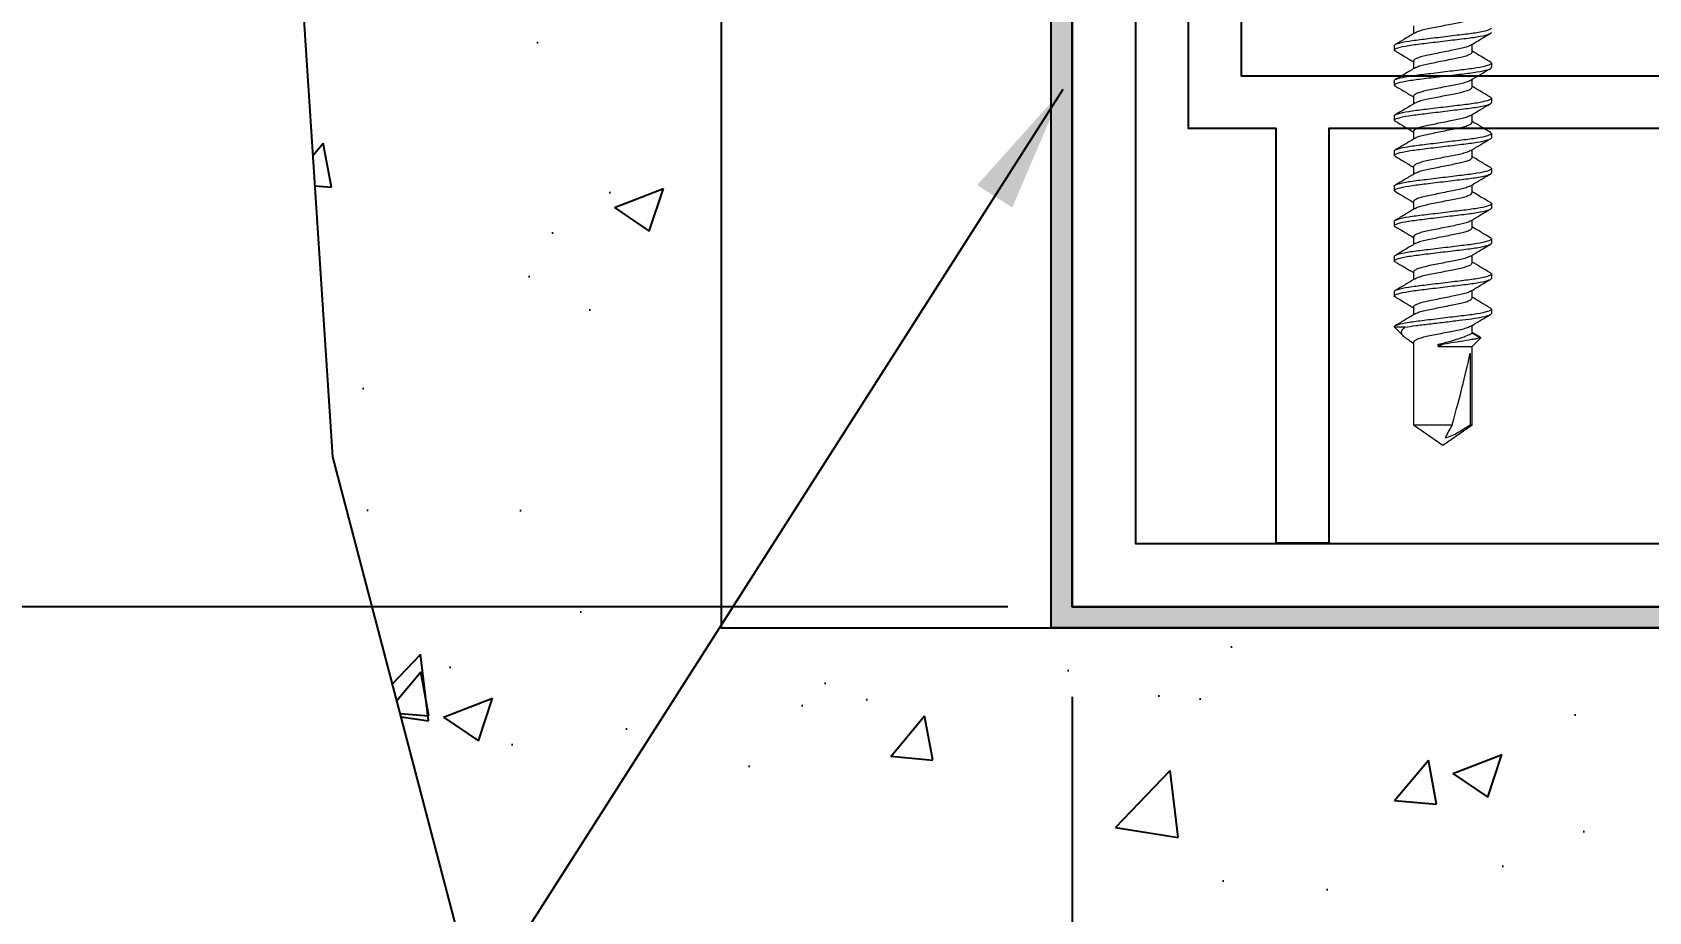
# Model space of a CAD drawing. Extents: x 0 to 79.8, y 0 to 38.2.
# Drawn here: x 4.168 to 6.469, y 28.05 to 29.301 of the extents above; entities that cross this region are included whole.
import ezdxf

# ---------------------------------------------------------------- set-up
doc = ezdxf.new("R2010")
doc.units = 0
doc.header["$MEASUREMENT"] = 0
doc.linetypes.add('SLD-Solid', pattern=[0])
doc.layers.get('0').update_dxf_attribs({"linetype": 'CONTINUOUS'})
doc.layers.get('DEFPOINTS').update_dxf_attribs({"color": 1, "linetype": 'CONTINUOUS'})
for name, color, linetype in [('SILL-PAN', 7, 'CONTINUOUS'), ('TEXT', 7, 'CONTINUOUS'), ('TITLE-BLOCK', 7, 'CONTINUOUS'), ('WALL_COND', 7, 'CONTINUOUS'), ('WATERPROOF_MATL', 5, 'CONTINUOUS')]:
    doc.layers.add(name, color=color, linetype=linetype)
doc.styles.add('ROMANS', font='romans')
doc.styles.get("Standard").update_dxf_attribs({"font": 'simplex.shx'})
doc.dimstyles.new('QUARTER', dxfattribs={"dimscale": 4, "dimtxt": 0.06, "dimasz": 0.05, "dimexe": 0.06, "dimexo": 0.032, "dimgap": 0.021, "dimtad": 0, "dimdec": 4, "dimzin": 4, "dimdsep": 46, "dimlunit": 5, "dimtxsty": 'ROMANS', "dimcen": 0.09, "dimadec": 0, "dimazin": 1, "dimtfac": 1, "dimtdec": 4, "dimtofl": 0, "dimtmove": 0, "dimatfit": 3, "dimfxl": 0, "dimtolj": 1, "dimtzin": 0, "dimarcsym": 0})
doc.dimstyles.new('QUARTER HORIZONTAL', dxfattribs={"dimscale": 4, "dimtxt": 0.06, "dimasz": 0.05, "dimexe": 0.06, "dimexo": 0.032, "dimgap": 0.021, "dimtad": 0, "dimtih": 1, "dimtoh": 1, "dimdec": 4, "dimzin": 4, "dimdsep": 46, "dimlunit": 5, "dimtxsty": 'Standard', "dimcen": 0.09, "dimadec": 0, "dimazin": 1, "dimtfac": 1, "dimtdec": 4, "dimtofl": 0, "dimtmove": 0, "dimatfit": 3, "dimfxl": 0, "dimtolj": 1, "dimtzin": 0, "dimarcsym": 0})
doc.dimstyles.get("Standard").update_dxf_attribs({"dimtxt": 0.18, "dimasz": 0.18, "dimexe": 0.18, "dimexo": 0.0625, "dimgap": 0.09, "dimtad": 0, "dimtih": 1, "dimtoh": 1, "dimdec": 4, "dimzin": 0, "dimdsep": 46, "dimtxsty": 'Standard', "dimcen": 0.09, "dimadec": 0, "dimazin": 0, "dimtfac": 1, "dimtdec": 4, "dimtofl": 0, "dimtmove": 0, "dimatfit": 3, "dimfxl": 0, "dimtolj": 1, "dimtzin": 0, "dimarcsym": 0})

# ---------------------------------------------------------------- blocks, each defined once
blk = doc.blocks.new('*D68')
at = {"color": 0, "lineweight": -2}
for p, q in [((5.6484, 28.3553), (5.6484, 25.2269)), ((11.7034, 28.3553), (11.7034, 25.2269)), ((5.8484, 25.4669), (6.1119, 25.4669)), ((11.5034, 25.4669), (11.2399, 25.4669))]:
    blk.add_line(p, q, dxfattribs=at)
at = {"color": 0}
for points in [[(5.8484, 25.5003), (5.8484, 25.4336), (5.6484, 25.4669)], [(11.5034, 25.5003), (11.5034, 25.4336), (11.7034, 25.4669)]]:
    blk.add_solid(points, dxfattribs=at)
at = {"layer": 'DEFPOINTS', "color": 0}
for p in [(5.6484, 28.4833), (11.7034, 28.4833), (11.7034, 25.4669)]:
    blk.add_point(p, dxfattribs=at)
at = {"color": 0, "insert": (8.6759, 25.4669), "char_height": 0.24, "attachment_point": 5, "style": 'ROMANS'}
blk.add_mtext('\\A1;6{\\H1x;\\S1/16;}" SUB-SILL PAN DEPTH', dxfattribs=at)
blk = doc.blocks.new('*D69')
at = {"layer": 'DEFPOINTS', "color": 0}
for p in [(1.6927, 29.6133), (5.8339, 29.6133), (5.6846, 28.4833)]:
    blk.add_point(p, dxfattribs=at)
at = {"layer": 'TITLE-BLOCK', "color": 0, "lineweight": -2}
for p, q in [((1.6927, 29.8133), (1.6927, 30.0133)), ((5.7059, 29.6133), (1.4527, 29.6133)), ((5.5566, 28.4833), (1.4527, 28.4833)), ((1.6927, 28.2833), (1.6927, 28.0833))]:
    blk.add_line(p, q, dxfattribs=at)
at = {"layer": 'TITLE-BLOCK', "color": 0}
for points in [[(1.6593, 29.8133), (1.726, 29.8133), (1.6927, 29.6133)], [(1.6593, 28.2833), (1.726, 28.2833), (1.6927, 28.4833)]]:
    blk.add_solid(points, dxfattribs=at)
at = {"layer": 'TITLE-BLOCK', "color": 0, "insert": (1.6927, 29.0333), "char_height": 0.24, "attachment_point": 5}
blk.add_mtext('\\A1;1{\\H1x;\\S1/8;}"', dxfattribs=at)
blk = doc.blocks.new('*D70')
at = {"color": 0, "lineweight": -2}
for p, q in [((0.7658, 35.3433), (0.7658, 33.823)), ((0.7658, 28.6833), (0.7658, 30.2036)), ((5.5566, 28.4833), (0.5258, 28.4833))]:
    blk.add_line(p, q, dxfattribs=at)
at = {"color": 0}
for points in [[(0.7325, 35.3433), (0.7992, 35.3433), (0.7658, 35.5433)], [(0.7325, 28.6833), (0.7992, 28.6833), (0.7658, 28.4833)]]:
    blk.add_solid(points, dxfattribs=at)
at = {"layer": 'DEFPOINTS', "color": 0}
for p in [(0.7658, 35.5433), (6.1325, 35.5433), (5.6846, 28.4833)]:
    blk.add_point(p, dxfattribs=at)
at = {"color": 0, "insert": (0.7658, 32.0133), "char_height": 0.24, "attachment_point": 5, "rotation": 90, "style": 'ROMANS'}
blk.add_mtext('\\A1;NET FRAME HEIGHT', dxfattribs=at)
blk = doc.blocks.new('25559')
at = {"color": 7, "linetype": 'SLD-Solid', "lineweight": 15}
for p, q in [((0.4562, 0.069), (0.4625, 0.069)), ((0.5062, 0.069), (0.5125, 0.069)), ((0.5562, 0.069), (0.5548, 0.0678)), ((0.5562, 0.069), (0.5625, 0.069)), ((0.6062, 0.069), (0.6125, 0.069)), ((0.6562, 0.069), (0.6548, 0.0677)), ((0.6562, 0.069), (0.6625, 0.069)), ((0.7062, 0.069), (0.7125, 0.069)), ((0.7562, 0.069), (0.7548, 0.0677)), ((0.7562, 0.069), (0.7625, 0.069)), ((0.8062, 0.069), (0.8125, 0.069)), ((0.8458, 0.0525), (0.8393, 0.0417)), ((0.8474, 0.0537), (0.8405, 0.0417)), ((0.8594, 0.0417), (0.8474, 0.0537)), ((0.4405, 0.0417), (0.4295, 0.0417)), ((0.4905, 0.0417), (0.4795, 0.0417)), ((0.5405, 0.0417), (0.5295, 0.0417)), ((0.5905, 0.0417), (0.5795, 0.0417)), ((0.6405, 0.0417), (0.6295, 0.0417)), ((0.6905, 0.0417), (0.6795, 0.0417)), ((0.7405, 0.0417), (0.7295, 0.0417)), ((0.7905, 0.0417), (0.7795, 0.0417)), ((0.8405, 0.0417), (0.8294, 0.0417)), ((0.9708, 0.0417), (0.8594, 0.0417)), ((0.8594, -0.0065), (0.8594, 0.0417)), ((0.8688, 0.0389), (0.9708, 0.0389)), ((1, 0), (0.9708, 0.0417)), ((0.9708, 0.0389), (0.9708, 0.0417)), ((0.8562, -0.0065), (0.8562, 0.0003)), ((0.9708, -0.0417), (0.9708, 0.0132)), ((0.9708, -0.0417), (1, 0)), ((0.8594, -0.0065), (0.8562, -0.0065)), ((0.4032, -0.0417), (0.4143, -0.0417)), ((0.4532, -0.0417), (0.4643, -0.0417)), ((0.5032, -0.0417), (0.5143, -0.0417)), ((0.5532, -0.0417), (0.5643, -0.0417)), ((0.6032, -0.0417), (0.6143, -0.0417)), ((0.6532, -0.0417), (0.6643, -0.0417)), ((0.7032, -0.0417), (0.7143, -0.0417)), ((0.7532, -0.0417), (0.7643, -0.0417)), ((0.8032, -0.0417), (0.8143, -0.0417)), ((0.8503, -0.0487), (0.8545, -0.0417)), ((0.8532, -0.0417), (0.9708, -0.0417)), ((0.4375, -0.069), (0.4312, -0.069)), ((0.4875, -0.069), (0.4812, -0.069)), ((0.5375, -0.069), (0.5312, -0.069)), ((0.5389, -0.0678), (0.5375, -0.069)), ((0.5875, -0.069), (0.5812, -0.069)), ((0.5889, -0.0677), (0.5875, -0.069)), ((0.6375, -0.069), (0.6312, -0.069)), ((0.6875, -0.069), (0.6812, -0.069)), ((0.7375, -0.069), (0.7312, -0.069)), ((0.7389, -0.0678), (0.7375, -0.069)), ((0.7875, -0.069), (0.7812, -0.069)), ((0.8321, -0.069), (0.8312, -0.069)), ((0.8321, -0.054), (0.8321, -0.069)), ((0.8321, -0.069), (0.8449, -0.0562))]:
    blk.add_line(p, q, dxfattribs=at)
blk.add_ellipse((0.9907, 0), major_axis=(0.143, -0.0411), ratio=0.048755, start_param=1.724549, end_param=2.605956, dxfattribs=at)
for points, knots in [([(0.4312, -0.069), (0.4303, -0.069), (0.4293, -0.0673), (0.4271, -0.0603), (0.4259, -0.055), (0.4244, -0.0453), (0.4239, -0.0418), (0.4229, -0.0345), (0.4225, -0.0308), (0.421, -0.0185), (0.4199, -0.0092), (0.4176, 0.0092), (0.4165, 0.0185), (0.415, 0.0308), (0.4146, 0.0345), (0.4136, 0.0418), (0.4131, 0.0453), (0.4116, 0.055), (0.4104, 0.0603), (0.4082, 0.0673), (0.4072, 0.069), (0.4062, 0.069)], [0, 0, 0, 0, 0.125, 0.125, 0.25, 0.25, 0.3125, 0.3125, 0.375, 0.375, 0.5, 0.5, 0.625, 0.625, 0.6875, 0.6875, 0.75, 0.75, 0.875, 0.875, 1, 1, 1, 1]), ([(0.4375, -0.069), (0.4366, -0.069), (0.4355, -0.0673), (0.4333, -0.0603), (0.4322, -0.055), (0.4306, -0.0453), (0.4301, -0.0418), (0.4292, -0.0345), (0.4287, -0.0308), (0.4272, -0.0185), (0.4261, -0.0092), (0.4239, 0.0092), (0.4228, 0.0185), (0.4213, 0.0308), (0.4208, 0.0345), (0.4199, 0.0418), (0.4194, 0.0453), (0.4178, 0.055), (0.4167, 0.0603), (0.4145, 0.0673), (0.4134, 0.069), (0.4125, 0.069)], [0, 0, 0, 0, 0.125, 0.125, 0.25, 0.25, 0.3125, 0.3125, 0.375, 0.375, 0.5, 0.5, 0.625, 0.625, 0.6875, 0.6875, 0.75, 0.75, 0.875, 0.875, 1, 1, 1, 1]), ([(0.4308, 0.0395), (0.428, 0.0442), (0.4223, 0.0536), (0.4167, 0.063), (0.4139, 0.0678)], [0, 0, 0, 0, 0.4970233, 1, 1, 1, 1]), ([(0.4548, 0.0677), (0.4517, 0.0624), (0.4466, 0.0537), (0.4413, 0.0451), (0.4393, 0.0417)], [0, 0, 0, 0, 0.6068336, 1, 1, 1, 1]), ([(0.4562, 0.069), (0.4558, 0.069), (0.4553, 0.069), (0.4548, 0.0677), (0.4548, 0.0677)], [0, 0, 0, 0, 0.992352, 1, 1, 1, 1]), ([(0.4812, -0.069), (0.4803, -0.069), (0.4793, -0.0673), (0.4771, -0.0603), (0.4759, -0.055), (0.4744, -0.0453), (0.4739, -0.0418), (0.4729, -0.0345), (0.4725, -0.0308), (0.471, -0.0185), (0.4699, -0.0092), (0.4676, 0.0092), (0.4665, 0.0185), (0.465, 0.0308), (0.4646, 0.0345), (0.4636, 0.0418), (0.4631, 0.0453), (0.4616, 0.055), (0.4604, 0.0603), (0.4582, 0.0673), (0.4572, 0.069), (0.4562, 0.069)], [0, 0, 0, 0, 0.125, 0.125, 0.25, 0.25, 0.3125, 0.3125, 0.375, 0.375, 0.5, 0.5, 0.625, 0.625, 0.6875, 0.6875, 0.75, 0.75, 0.875, 0.875, 1, 1, 1, 1]), ([(0.4875, -0.069), (0.4866, -0.069), (0.4855, -0.0673), (0.4833, -0.0603), (0.4822, -0.055), (0.4806, -0.0453), (0.4801, -0.0418), (0.4792, -0.0345), (0.4787, -0.0308), (0.4772, -0.0185), (0.4761, -0.0092), (0.4739, 0.0092), (0.4728, 0.0185), (0.4713, 0.0308), (0.4708, 0.0345), (0.4699, 0.0418), (0.4694, 0.0453), (0.4678, 0.055), (0.4667, 0.0603), (0.4645, 0.0673), (0.4634, 0.069), (0.4625, 0.069)], [0, 0, 0, 0, 0.125, 0.125, 0.25, 0.25, 0.3125, 0.3125, 0.375, 0.375, 0.5, 0.5, 0.625, 0.625, 0.6875, 0.6875, 0.75, 0.75, 0.875, 0.875, 1, 1, 1, 1]), ([(0.4806, 0.0398), (0.4782, 0.0438), (0.4726, 0.0531), (0.4671, 0.0624), (0.464, 0.0677)], [0, 0, 0, 0, 0.438583, 1, 1, 1, 1]), ([(0.5048, 0.0677), (0.502, 0.063), (0.4969, 0.0543), (0.4917, 0.0456), (0.4893, 0.0417)], [0, 0, 0, 0, 0.545575, 1, 1, 1, 1]), ([(0.5062, 0.069), (0.5058, 0.069), (0.5053, 0.069), (0.5048, 0.0677), (0.5048, 0.0677)], [0, 0, 0, 0, 0.988917, 1, 1, 1, 1]), ([(0.5312, -0.069), (0.5303, -0.069), (0.5293, -0.0673), (0.5271, -0.0603), (0.5259, -0.055), (0.5244, -0.0453), (0.5239, -0.0418), (0.5229, -0.0345), (0.5225, -0.0308), (0.521, -0.0185), (0.5199, -0.0092), (0.5176, 0.0092), (0.5165, 0.0185), (0.515, 0.0308), (0.5146, 0.0345), (0.5136, 0.0418), (0.5131, 0.0453), (0.5116, 0.055), (0.5104, 0.0603), (0.5082, 0.0673), (0.5072, 0.069), (0.5062, 0.069)], [0, 0, 0, 0, 0.125, 0.125, 0.25, 0.25, 0.3125, 0.3125, 0.375, 0.375, 0.5, 0.5, 0.625, 0.625, 0.6875, 0.6875, 0.75, 0.75, 0.875, 0.875, 1, 1, 1, 1]), ([(0.5375, -0.069), (0.5366, -0.069), (0.5355, -0.0673), (0.5333, -0.0603), (0.5322, -0.055), (0.5306, -0.0453), (0.5301, -0.0418), (0.5292, -0.0345), (0.5287, -0.0308), (0.5272, -0.0185), (0.5261, -0.0092), (0.5239, 0.0092), (0.5228, 0.0185), (0.5213, 0.0308), (0.5208, 0.0345), (0.5199, 0.0418), (0.5194, 0.0453), (0.5178, 0.055), (0.5167, 0.0603), (0.5145, 0.0673), (0.5134, 0.069), (0.5125, 0.069)], [0, 0, 0, 0, 0.125, 0.125, 0.25, 0.25, 0.3125, 0.3125, 0.375, 0.375, 0.5, 0.5, 0.625, 0.625, 0.6875, 0.6875, 0.75, 0.75, 0.875, 0.875, 1, 1, 1, 1]), ([(0.5307, 0.0397), (0.5279, 0.0443), (0.5222, 0.0537), (0.5167, 0.063), (0.5139, 0.0678)], [0, 0, 0, 0, 0.4975, 1, 1, 1, 1]), ([(0.5548, 0.0678), (0.552, 0.063), (0.5469, 0.0543), (0.5417, 0.0457), (0.5393, 0.0417)], [0, 0, 0, 0, 0.543159, 1, 1, 1, 1]), ([(0.5812, -0.069), (0.5803, -0.069), (0.5793, -0.0673), (0.5771, -0.0603), (0.5759, -0.055), (0.5744, -0.0453), (0.5739, -0.0418), (0.5729, -0.0345), (0.5725, -0.0308), (0.571, -0.0185), (0.5699, -0.0092), (0.5676, 0.0092), (0.5665, 0.0185), (0.565, 0.0308), (0.5646, 0.0345), (0.5636, 0.0418), (0.5631, 0.0453), (0.5616, 0.055), (0.5604, 0.0603), (0.5582, 0.0673), (0.5572, 0.069), (0.5562, 0.069)], [0, 0, 0, 0, 0.125, 0.125, 0.25, 0.25, 0.3125, 0.3125, 0.375, 0.375, 0.5, 0.5, 0.625, 0.625, 0.6875, 0.6875, 0.75, 0.75, 0.875, 0.875, 1, 1, 1, 1]), ([(0.5875, -0.069), (0.5866, -0.069), (0.5855, -0.0673), (0.5833, -0.0603), (0.5822, -0.055), (0.5806, -0.0453), (0.5801, -0.0418), (0.5792, -0.0345), (0.5787, -0.0308), (0.5772, -0.0185), (0.5761, -0.0092), (0.5739, 0.0092), (0.5728, 0.0185), (0.5713, 0.0308), (0.5708, 0.0345), (0.5699, 0.0418), (0.5694, 0.0453), (0.5678, 0.055), (0.5667, 0.0603), (0.5645, 0.0673), (0.5634, 0.069), (0.5625, 0.069)], [0, 0, 0, 0, 0.125, 0.125, 0.25, 0.25, 0.3125, 0.3125, 0.375, 0.375, 0.5, 0.5, 0.625, 0.625, 0.6875, 0.6875, 0.75, 0.75, 0.875, 0.875, 1, 1, 1, 1]), ([(0.5808, 0.0396), (0.5779, 0.0442), (0.5723, 0.0536), (0.5667, 0.063), (0.5639, 0.0678)], [0, 0, 0, 0, 0.497134, 1, 1, 1, 1]), ([(0.6048, 0.0677), (0.6034, 0.0653), (0.6007, 0.0607), (0.5963, 0.0531), (0.5925, 0.0469), (0.5903, 0.0432), (0.5893, 0.0417)], [0, 0, 0, 0, 0.299941, 0.565966, 0.820653, 1, 1, 1, 1]), ([(0.6062, 0.069), (0.6058, 0.069), (0.6053, 0.069), (0.6048, 0.0677), (0.6048, 0.0677)], [0, 0, 0, 0, 0.978012, 1, 1, 1, 1]), ([(0.6312, -0.069), (0.6303, -0.069), (0.6293, -0.0673), (0.6271, -0.0603), (0.6259, -0.055), (0.6244, -0.0453), (0.6239, -0.0418), (0.6229, -0.0345), (0.6225, -0.0308), (0.621, -0.0185), (0.6199, -0.0092), (0.6176, 0.0092), (0.6165, 0.0185), (0.615, 0.0308), (0.6146, 0.0345), (0.6136, 0.0418), (0.6131, 0.0453), (0.6116, 0.055), (0.6104, 0.0603), (0.6082, 0.0673), (0.6072, 0.069), (0.6062, 0.069)], [0, 0, 0, 0, 0.125, 0.125, 0.25, 0.25, 0.3125, 0.3125, 0.375, 0.375, 0.5, 0.5, 0.625, 0.625, 0.6875, 0.6875, 0.75, 0.75, 0.875, 0.875, 1, 1, 1, 1]), ([(0.6375, -0.069), (0.6366, -0.069), (0.6355, -0.0673), (0.6333, -0.0603), (0.6322, -0.055), (0.6306, -0.0453), (0.6301, -0.0418), (0.6292, -0.0345), (0.6287, -0.0308), (0.6272, -0.0185), (0.6261, -0.0092), (0.6239, 0.0092), (0.6228, 0.0185), (0.6213, 0.0308), (0.6208, 0.0345), (0.6199, 0.0418), (0.6194, 0.0453), (0.6178, 0.055), (0.6167, 0.0603), (0.6145, 0.0673), (0.6134, 0.069), (0.6125, 0.069)], [0, 0, 0, 0, 0.125, 0.125, 0.25, 0.25, 0.3125, 0.3125, 0.375, 0.375, 0.5, 0.5, 0.625, 0.625, 0.6875, 0.6875, 0.75, 0.75, 0.875, 0.875, 1, 1, 1, 1]), ([(0.6308, 0.0395), (0.628, 0.0442), (0.6223, 0.0535), (0.6168, 0.063), (0.614, 0.0677)], [0, 0, 0, 0, 0.497137, 1, 1, 1, 1]), ([(0.6548, 0.0678), (0.6518, 0.0626), (0.6466, 0.0539), (0.6414, 0.0452), (0.6393, 0.0417)], [0, 0, 0, 0, 0.593911, 1, 1, 1, 1]), ([(0.6812, -0.069), (0.6803, -0.069), (0.6793, -0.0673), (0.6771, -0.0603), (0.6759, -0.055), (0.6744, -0.0453), (0.6739, -0.0418), (0.6729, -0.0345), (0.6725, -0.0308), (0.671, -0.0185), (0.6699, -0.0092), (0.6676, 0.0092), (0.6665, 0.0185), (0.665, 0.0308), (0.6646, 0.0345), (0.6636, 0.0418), (0.6631, 0.0453), (0.6616, 0.055), (0.6604, 0.0603), (0.6582, 0.0673), (0.6572, 0.069), (0.6562, 0.069)], [0, 0, 0, 0, 0.125, 0.125, 0.25, 0.25, 0.3125, 0.3125, 0.375, 0.375, 0.5, 0.5, 0.625, 0.625, 0.6875, 0.6875, 0.75, 0.75, 0.875, 0.875, 1, 1, 1, 1]), ([(0.6875, -0.069), (0.6866, -0.069), (0.6855, -0.0673), (0.6833, -0.0603), (0.6822, -0.055), (0.6806, -0.0453), (0.6801, -0.0418), (0.6792, -0.0345), (0.6787, -0.0308), (0.6772, -0.0185), (0.6761, -0.0092), (0.6739, 0.0092), (0.6728, 0.0185), (0.6713, 0.0308), (0.6708, 0.0345), (0.6699, 0.0418), (0.6694, 0.0453), (0.6678, 0.055), (0.6667, 0.0603), (0.6645, 0.0673), (0.6634, 0.069), (0.6625, 0.069)], [0, 0, 0, 0, 0.125, 0.125, 0.25, 0.25, 0.3125, 0.3125, 0.375, 0.375, 0.5, 0.5, 0.625, 0.625, 0.6875, 0.6875, 0.75, 0.75, 0.875, 0.875, 1, 1, 1, 1]), ([(0.6807, 0.0396), (0.6779, 0.0442), (0.6723, 0.0536), (0.6668, 0.063), (0.664, 0.0677)], [0, 0, 0, 0, 0.497403, 1, 1, 1, 1]), ([(0.7048, 0.0677), (0.702, 0.063), (0.6969, 0.0543), (0.6917, 0.0456), (0.6893, 0.0417)], [0, 0, 0, 0, 0.544742, 1, 1, 1, 1]), ([(0.7062, 0.069), (0.7058, 0.069), (0.7053, 0.069), (0.7048, 0.0677), (0.7048, 0.0677)], [0, 0, 0, 0, 0.981212, 1, 1, 1, 1]), ([(0.7312, -0.069), (0.7303, -0.069), (0.7293, -0.0673), (0.7271, -0.0603), (0.7259, -0.055), (0.7244, -0.0453), (0.7239, -0.0418), (0.7229, -0.0345), (0.7225, -0.0308), (0.721, -0.0185), (0.7199, -0.0092), (0.7176, 0.0092), (0.7165, 0.0185), (0.715, 0.0308), (0.7146, 0.0345), (0.7136, 0.0418), (0.7131, 0.0453), (0.7116, 0.055), (0.7104, 0.0603), (0.7082, 0.0673), (0.7072, 0.069), (0.7062, 0.069)], [0, 0, 0, 0, 0.125, 0.125, 0.25, 0.25, 0.3125, 0.3125, 0.375, 0.375, 0.5, 0.5, 0.625, 0.625, 0.6875, 0.6875, 0.75, 0.75, 0.875, 0.875, 1, 1, 1, 1]), ([(0.7375, -0.069), (0.7366, -0.069), (0.7355, -0.0673), (0.7333, -0.0603), (0.7322, -0.055), (0.7306, -0.0453), (0.7301, -0.0418), (0.7292, -0.0345), (0.7287, -0.0308), (0.7272, -0.0185), (0.7261, -0.0092), (0.7239, 0.0092), (0.7228, 0.0185), (0.7213, 0.0308), (0.7208, 0.0345), (0.7199, 0.0418), (0.7194, 0.0453), (0.7178, 0.055), (0.7167, 0.0603), (0.7145, 0.0673), (0.7134, 0.069), (0.7125, 0.069)], [0, 0, 0, 0, 0.125, 0.125, 0.25, 0.25, 0.3125, 0.3125, 0.375, 0.375, 0.5, 0.5, 0.625, 0.625, 0.6875, 0.6875, 0.75, 0.75, 0.875, 0.875, 1, 1, 1, 1]), ([(0.7307, 0.0396), (0.7283, 0.0437), (0.7226, 0.053), (0.7171, 0.0625), (0.7139, 0.0677)], [0, 0, 0, 0, 0.438749, 1, 1, 1, 1]), ([(0.7548, 0.0678), (0.752, 0.063), (0.7469, 0.0543), (0.7417, 0.0457), (0.7393, 0.0417)], [0, 0, 0, 0, 0.544674, 1, 1, 1, 1]), ([(0.7812, -0.069), (0.7803, -0.069), (0.7793, -0.0673), (0.7771, -0.0603), (0.7759, -0.055), (0.7744, -0.0453), (0.7739, -0.0418), (0.7729, -0.0345), (0.7725, -0.0308), (0.771, -0.0185), (0.7699, -0.0092), (0.7676, 0.0092), (0.7665, 0.0185), (0.765, 0.0308), (0.7646, 0.0345), (0.7636, 0.0418), (0.7631, 0.0453), (0.7616, 0.055), (0.7604, 0.0603), (0.7582, 0.0673), (0.7572, 0.069), (0.7562, 0.069)], [0, 0, 0, 0, 0.125, 0.125, 0.25, 0.25, 0.3125, 0.3125, 0.375, 0.375, 0.5, 0.5, 0.625, 0.625, 0.6875, 0.6875, 0.75, 0.75, 0.875, 0.875, 1, 1, 1, 1]), ([(0.7875, -0.069), (0.7866, -0.069), (0.7855, -0.0673), (0.7833, -0.0603), (0.7822, -0.055), (0.7806, -0.0453), (0.7801, -0.0418), (0.7792, -0.0345), (0.7787, -0.0308), (0.7772, -0.0185), (0.7761, -0.0092), (0.7739, 0.0092), (0.7728, 0.0185), (0.7713, 0.0308), (0.7708, 0.0345), (0.7699, 0.0418), (0.7694, 0.0453), (0.7678, 0.055), (0.7667, 0.0603), (0.7645, 0.0673), (0.7634, 0.069), (0.7625, 0.069)], [0, 0, 0, 0, 0.125, 0.125, 0.25, 0.25, 0.3125, 0.3125, 0.375, 0.375, 0.5, 0.5, 0.625, 0.625, 0.6875, 0.6875, 0.75, 0.75, 0.875, 0.875, 1, 1, 1, 1]), ([(0.7808, 0.0395), (0.778, 0.0442), (0.7723, 0.0536), (0.7667, 0.063), (0.764, 0.0677)], [0, 0, 0, 0, 0.497058, 1, 1, 1, 1]), ([(0.8048, 0.0677), (0.8024, 0.0636), (0.7973, 0.0549), (0.7921, 0.0463), (0.7893, 0.0417)], [0, 0, 0, 0, 0.470268, 1, 1, 1, 1]), ([(0.8062, 0.069), (0.8058, 0.069), (0.8053, 0.069), (0.8048, 0.0677), (0.8048, 0.0677)], [0, 0, 0, 0, 0.993451, 1, 1, 1, 1]), ([(0.8312, -0.069), (0.8303, -0.069), (0.8293, -0.0673), (0.8271, -0.0603), (0.8259, -0.055), (0.8244, -0.0453), (0.8239, -0.0418), (0.8229, -0.0345), (0.8225, -0.0308), (0.821, -0.0185), (0.8199, -0.0092), (0.8176, 0.0092), (0.8165, 0.0185), (0.815, 0.0308), (0.8146, 0.0345), (0.8136, 0.0418), (0.8131, 0.0453), (0.8116, 0.055), (0.8104, 0.0603), (0.8082, 0.0673), (0.8072, 0.069), (0.8062, 0.069)], [0, 0, 0, 0, 0.125, 0.125, 0.25, 0.25, 0.3125, 0.3125, 0.375, 0.375, 0.5, 0.5, 0.625, 0.625, 0.6875, 0.6875, 0.75, 0.75, 0.875, 0.875, 1, 1, 1, 1]), ([(0.8321, -0.054), (0.8312, -0.0495), (0.8304, -0.0441), (0.8293, -0.0355), (0.8289, -0.0326), (0.8282, -0.0263), (0.8278, -0.023), (0.8265, -0.0128), (0.8257, -0.0054), (0.8239, 0.0091), (0.823, 0.0163), (0.8214, 0.0296), (0.8207, 0.0356), (0.8192, 0.0468), (0.8183, 0.0519), (0.8166, 0.0604), (0.8157, 0.0637), (0.814, 0.068), (0.8132, 0.069), (0.8125, 0.069)], [0, 0, 0, 0, 0.125, 0.125, 0.1875, 0.1875, 0.25, 0.25, 0.375, 0.375, 0.5, 0.5, 0.625, 0.625, 0.75, 0.75, 0.875, 0.875, 1, 1, 1, 1]), ([(0.8306, 0.0398), (0.8297, 0.0413), (0.8277, 0.0446), (0.8237, 0.0511), (0.8189, 0.0592), (0.8157, 0.0646), (0.814, 0.0677)], [0, 0, 0, 0, 0.1901712, 0.4057969, 0.6676779, 1, 1, 1, 1]), ([(0.8459, 0.0525), (0.8459, 0.0526), (0.8465, 0.0542), (0.847, 0.0539), (0.8474, 0.0537)], [0, 0, 0, 0, 0.089674, 1, 1, 1, 1]), ([(0.8474, 0.0537), (0.8474, 0.0537), (0.8477, 0.0521), (0.8484, 0.0479), (0.8488, 0.0461), (0.8495, 0.042), (0.8499, 0.0397), (0.852, 0.027), (0.8542, 0.0133), (0.8562, 0.0003)], [0, 0, 0, 0, 0.25, 0.25, 0.375, 0.375, 0.5, 0.5, 1, 1, 1, 1]), ([(0.413, -0.0394), (0.4125, -0.0384), (0.4112, -0.0362), (0.4091, -0.0298), (0.4072, -0.0211), (0.4052, -0.011), (0.403, 0), (0.4008, 0.011), (0.3988, 0.0211), (0.3969, 0.0298), (0.3947, 0.0365), (0.3925, 0.0409), (0.3911, 0.0415), (0.3905, 0.0417)], [0, 0, 0, 0, 0.072938, 0.167367, 0.25835, 0.349333, 0.443763, 0.538192, 0.629175, 0.720158, 0.814587, 0.909017, 1, 1, 1, 1]), ([(0.4308, 0.0393), (0.4313, 0.0384), (0.4326, 0.0362), (0.4346, 0.0297), (0.4366, 0.0211), (0.4385, 0.011), (0.4407, 0), (0.443, -0.011), (0.4449, -0.0211), (0.4469, -0.0298), (0.4491, -0.0365), (0.4513, -0.0409), (0.4526, -0.0415), (0.4532, -0.0417)], [0, 0, 0, 0, 0.071746, 0.166296, 0.257396, 0.348497, 0.443047, 0.537598, 0.628698, 0.719798, 0.814349, 0.9089, 1, 1, 1, 1]), ([(0.463, -0.0394), (0.4625, -0.0384), (0.4612, -0.0362), (0.4591, -0.0298), (0.4572, -0.0211), (0.4552, -0.011), (0.453, 0), (0.4508, 0.011), (0.4488, 0.0211), (0.4469, 0.0298), (0.4447, 0.0365), (0.4425, 0.0409), (0.4411, 0.0415), (0.4405, 0.0417)], [0, 0, 0, 0, 0.072679, 0.167134, 0.258143, 0.349151, 0.443607, 0.538063, 0.629071, 0.72008, 0.814536, 0.908991, 1, 1, 1, 1]), ([(0.4806, 0.0396), (0.4812, 0.0386), (0.4825, 0.0363), (0.4846, 0.0298), (0.4866, 0.0211), (0.4885, 0.011), (0.4907, 0), (0.493, -0.011), (0.4949, -0.0211), (0.4969, -0.0298), (0.4991, -0.0365), (0.5013, -0.0409), (0.5026, -0.0415), (0.5032, -0.0417)], [0, 0, 0, 0, 0.077477, 0.171444, 0.261982, 0.352519, 0.446486, 0.540453, 0.630991, 0.721528, 0.815495, 0.909462, 1, 1, 1, 1]), ([(0.513, -0.0393), (0.5125, -0.0384), (0.5112, -0.0362), (0.5091, -0.0298), (0.5072, -0.0211), (0.5052, -0.011), (0.503, 0), (0.5008, 0.011), (0.4988, 0.0211), (0.4969, 0.0298), (0.4947, 0.0365), (0.4925, 0.0409), (0.4911, 0.0415), (0.4905, 0.0417)], [0, 0, 0, 0, 0.07205, 0.16657, 0.25764, 0.34871, 0.44323, 0.53775, 0.62882, 0.71989, 0.81441, 0.90893, 1, 1, 1, 1]), ([(0.5307, 0.0395), (0.5312, 0.0385), (0.5326, 0.0363), (0.5346, 0.0298), (0.5366, 0.0211), (0.5385, 0.011), (0.5407, 0), (0.543, -0.011), (0.5449, -0.0211), (0.5469, -0.0298), (0.5491, -0.0365), (0.5513, -0.0409), (0.5526, -0.0415), (0.5532, -0.0417)], [0, 0, 0, 0, 0.075758, 0.1699, 0.260606, 0.351313, 0.445455, 0.539597, 0.630303, 0.721009, 0.815152, 0.909294, 1, 1, 1, 1]), ([(0.5631, -0.0396), (0.5625, -0.0386), (0.5612, -0.0363), (0.5591, -0.0298), (0.5572, -0.0211), (0.5552, -0.011), (0.553, 0), (0.5508, 0.011), (0.5488, 0.0211), (0.5469, 0.0298), (0.5447, 0.0365), (0.5425, 0.0409), (0.5411, 0.0415), (0.5405, 0.0417)], [0, 0, 0, 0, 0.076547, 0.170609, 0.261238, 0.351867, 0.445929, 0.53999, 0.630619, 0.721248, 0.81531, 0.909371, 1, 1, 1, 1]), ([(0.5807, 0.0394), (0.5813, 0.0384), (0.5826, 0.0362), (0.5846, 0.0298), (0.5866, 0.0211), (0.5885, 0.011), (0.5907, 0), (0.593, -0.011), (0.5949, -0.0211), (0.5969, -0.0298), (0.5991, -0.0365), (0.6013, -0.0409), (0.6026, -0.0415), (0.6032, -0.0417)], [0, 0, 0, 0, 0.072707, 0.16716, 0.258166, 0.349171, 0.443624, 0.538077, 0.629083, 0.720089, 0.814541, 0.908994, 1, 1, 1, 1]), ([(0.613, -0.0393), (0.6124, -0.0384), (0.6112, -0.0362), (0.6091, -0.0298), (0.6072, -0.0211), (0.6052, -0.011), (0.603, 0), (0.6008, 0.011), (0.5988, 0.0211), (0.5969, 0.0298), (0.5947, 0.0365), (0.5925, 0.0409), (0.5911, 0.0415), (0.5905, 0.0417)], [0, 0, 0, 0, 0.071493, 0.166069, 0.257194, 0.348319, 0.442896, 0.537472, 0.628597, 0.719722, 0.814299, 0.908875, 1, 1, 1, 1]), ([(0.6308, 0.0393), (0.6313, 0.0384), (0.6326, 0.0362), (0.6346, 0.0297), (0.6366, 0.0211), (0.6385, 0.011), (0.6407, 0), (0.643, -0.011), (0.6449, -0.0211), (0.6469, -0.0298), (0.6491, -0.0365), (0.6513, -0.0409), (0.6526, -0.0415), (0.6532, -0.0417)], [0, 0, 0, 0, 0.071416, 0.166001, 0.257133, 0.348265, 0.44285, 0.537434, 0.628567, 0.719699, 0.814283, 0.908868, 1, 1, 1, 1]), ([(0.663, -0.0394), (0.6625, -0.0385), (0.6612, -0.0362), (0.6591, -0.0298), (0.6572, -0.0211), (0.6552, -0.011), (0.653, 0), (0.6508, 0.011), (0.6488, 0.0211), (0.6469, 0.0298), (0.6447, 0.0365), (0.6425, 0.0409), (0.6411, 0.0415), (0.6405, 0.0417)], [0, 0, 0, 0, 0.073737, 0.168085, 0.258989, 0.349894, 0.444242, 0.53859, 0.629495, 0.720399, 0.814747, 0.909095, 1, 1, 1, 1]), ([(0.6807, 0.0394), (0.6813, 0.0384), (0.6826, 0.0362), (0.6846, 0.0298), (0.6866, 0.0211), (0.6885, 0.011), (0.6907, 0), (0.693, -0.011), (0.6949, -0.0211), (0.6969, -0.0298), (0.6991, -0.0365), (0.7013, -0.0409), (0.7026, -0.0415), (0.7032, -0.0417)], [0, 0, 0, 0, 0.073077, 0.167492, 0.258462, 0.349431, 0.443846, 0.538261, 0.629231, 0.7202, 0.814615, 0.909031, 1, 1, 1, 1]), ([(0.713, -0.0393), (0.7124, -0.0384), (0.7112, -0.0362), (0.7091, -0.0298), (0.7072, -0.0211), (0.7052, -0.011), (0.703, 0), (0.7008, 0.011), (0.6988, 0.0211), (0.6969, 0.0298), (0.6947, 0.0365), (0.6925, 0.0409), (0.6911, 0.0415), (0.6905, 0.0417)], [0, 0, 0, 0, 0.071238, 0.16584, 0.25699, 0.34814, 0.442743, 0.537345, 0.628495, 0.719645, 0.814248, 0.90885, 1, 1, 1, 1]), ([(0.7307, 0.0394), (0.7313, 0.0385), (0.7326, 0.0362), (0.7346, 0.0298), (0.7366, 0.0211), (0.7385, 0.011), (0.7407, 0), (0.743, -0.011), (0.7449, -0.0211), (0.7469, -0.0298), (0.7491, -0.0365), (0.7513, -0.0409), (0.7526, -0.0415), (0.7532, -0.0417)], [0, 0, 0, 0, 0.073684, 0.168037, 0.258947, 0.349857, 0.44421, 0.538564, 0.629474, 0.720383, 0.814737, 0.90909, 1, 1, 1, 1]), ([(0.7631, -0.0395), (0.7625, -0.0385), (0.7612, -0.0363), (0.7591, -0.0298), (0.7572, -0.0211), (0.7552, -0.011), (0.753, 0), (0.7508, 0.011), (0.7488, 0.0211), (0.7469, 0.0298), (0.7447, 0.0365), (0.7425, 0.0409), (0.7411, 0.0415), (0.7405, 0.0417)], [0, 0, 0, 0, 0.0748562, 0.1690902, 0.259885, 0.3506798, 0.4449137, 0.5391477, 0.6299425, 0.7207373, 0.8149712, 0.9092052, 1, 1, 1, 1]), ([(0.7808, 0.0393), (0.7813, 0.0384), (0.7826, 0.0362), (0.7846, 0.0297), (0.7866, 0.0211), (0.7885, 0.011), (0.7907, 0), (0.793, -0.011), (0.7949, -0.0211), (0.7969, -0.0298), (0.7991, -0.0365), (0.8013, -0.0409), (0.8026, -0.0415), (0.8032, -0.0417)], [0, 0, 0, 0, 0.071394, 0.165981, 0.257115, 0.34825, 0.442836, 0.537423, 0.628558, 0.719692, 0.814279, 0.908865, 1, 1, 1, 1]), ([(0.813, -0.0393), (0.8124, -0.0384), (0.8112, -0.0362), (0.8091, -0.0298), (0.8072, -0.0211), (0.8052, -0.011), (0.803, 0), (0.8008, 0.011), (0.7988, 0.0211), (0.7969, 0.0298), (0.7947, 0.0365), (0.7925, 0.0409), (0.7911, 0.0415), (0.7905, 0.0417)], [0, 0, 0, 0, 0.0713374, 0.1659298, 0.2570699, 0.3482101, 0.4428025, 0.5373948, 0.628535, 0.7196751, 0.8142675, 0.9088599, 1, 1, 1, 1]), ([(0.8306, 0.0395), (0.8312, 0.0385), (0.8325, 0.0363), (0.8346, 0.0298), (0.8366, 0.0211), (0.8385, 0.011), (0.8407, 0), (0.843, -0.011), (0.8449, -0.0211), (0.8469, -0.0298), (0.8491, -0.0365), (0.8513, -0.0409), (0.8526, -0.0415), (0.8532, -0.0417)], [0, 0, 0, 0, 0.0759686, 0.1700892, 0.2607749, 0.3514605, 0.4455811, 0.5397018, 0.6303874, 0.7210731, 0.8151937, 0.9093144, 1, 1, 1, 1]), ([(0.8562, -0.0065), (0.8548, -0.0005), (0.8533, 0.0056), (0.8501, 0.017), (0.8484, 0.0224), (0.8452, 0.0314), (0.8436, 0.0352), (0.8413, 0.0403), (0.8405, 0.0417), (0.8405, 0.0417)], [0, 0, 0, 0, 0.25, 0.25, 0.5, 0.5, 0.75, 0.75, 1, 1, 1, 1]), ([(0.9893, 0.0032), (0.9888, 0.0066), (0.9876, 0.0097), (0.9848, 0.0159), (0.9832, 0.0189), (0.9781, 0.0276), (0.9745, 0.0333), (0.9708, 0.0389)], [0, 0, 0, 0, 0.25, 0.25, 0.5, 0.5, 1, 1, 1, 1]), ([(0.413, -0.0396), (0.416, -0.0446), (0.4217, -0.054), (0.4272, -0.0634), (0.4298, -0.0678)], [0, 0, 0, 0, 0.536416, 1, 1, 1, 1]), ([(0.439, -0.0677), (0.4418, -0.063), (0.4469, -0.0543), (0.4521, -0.0456), (0.4545, -0.0417)], [0, 0, 0, 0, 0.545775, 1, 1, 1, 1]), ([(0.463, -0.0396), (0.4658, -0.0442), (0.4714, -0.0535), (0.477, -0.063), (0.4798, -0.0677)], [0, 0, 0, 0, 0.4973796, 1, 1, 1, 1]), ([(0.489, -0.0677), (0.4914, -0.0636), (0.4965, -0.0549), (0.5017, -0.0463), (0.5045, -0.0417)], [0, 0, 0, 0, 0.470247, 1, 1, 1, 1]), ([(0.513, -0.0395), (0.5158, -0.0442), (0.5215, -0.0536), (0.527, -0.063), (0.5298, -0.0677)], [0, 0, 0, 0, 0.497098, 1, 1, 1, 1]), ([(0.5389, -0.0678), (0.5417, -0.063), (0.5468, -0.0543), (0.5521, -0.0457), (0.5545, -0.0417)], [0, 0, 0, 0, 0.543195, 1, 1, 1, 1]), ([(0.5631, -0.0397), (0.5659, -0.0443), (0.5715, -0.0536), (0.577, -0.063), (0.5798, -0.0677)], [0, 0, 0, 0, 0.497658, 1, 1, 1, 1]), ([(0.5889, -0.0677), (0.5917, -0.063), (0.5969, -0.0543), (0.6021, -0.0457), (0.6045, -0.0417)], [0, 0, 0, 0, 0.545499, 1, 1, 1, 1]), ([(0.613, -0.0395), (0.6158, -0.0442), (0.6215, -0.0536), (0.627, -0.063), (0.6298, -0.0677)], [0, 0, 0, 0, 0.49704, 1, 1, 1, 1]), ([(0.639, -0.0677), (0.6418, -0.063), (0.6469, -0.0543), (0.6521, -0.0456), (0.6545, -0.0417)], [0, 0, 0, 0, 0.544904, 1, 1, 1, 1]), ([(0.663, -0.0396), (0.6658, -0.0443), (0.6715, -0.0536), (0.677, -0.063), (0.6798, -0.0677)], [0, 0, 0, 0, 0.497428, 1, 1, 1, 1]), ([(0.689, -0.0677), (0.6917, -0.063), (0.6969, -0.0543), (0.7021, -0.0457), (0.7045, -0.0417)], [0, 0, 0, 0, 0.5433102, 1, 1, 1, 1]), ([(0.713, -0.0395), (0.7158, -0.0442), (0.7214, -0.0535), (0.727, -0.063), (0.7298, -0.0677)], [0, 0, 0, 0, 0.497095, 1, 1, 1, 1]), ([(0.7389, -0.0678), (0.7414, -0.0637), (0.7465, -0.0549), (0.7517, -0.0463), (0.7545, -0.0417)], [0, 0, 0, 0, 0.473124, 1, 1, 1, 1]), ([(0.763, -0.0397), (0.7659, -0.0443), (0.7715, -0.0536), (0.777, -0.063), (0.7798, -0.0678)], [0, 0, 0, 0, 0.4973758, 1, 1, 1, 1]), ([(0.789, -0.0677), (0.7918, -0.0629), (0.7969, -0.0543), (0.8021, -0.0456), (0.8045, -0.0417)], [0, 0, 0, 0, 0.5456553, 1, 1, 1, 1]), ([(0.813, -0.0395), (0.8158, -0.0442), (0.8214, -0.0535), (0.827, -0.0629), (0.8298, -0.0677)], [0, 0, 0, 0, 0.497203, 1, 1, 1, 1]), ([(0.439, -0.0677), (0.439, -0.0677), (0.4384, -0.069), (0.438, -0.069), (0.4375, -0.069)], [0, 0, 0, 0, 0.014388, 1, 1, 1, 1]), ([(0.489, -0.0677), (0.489, -0.0677), (0.4884, -0.069), (0.488, -0.069), (0.4875, -0.069)], [0, 0, 0, 0, 0.005935, 1, 1, 1, 1]), ([(0.639, -0.0677), (0.639, -0.0677), (0.6384, -0.069), (0.638, -0.069), (0.6375, -0.069)], [0, 0, 0, 0, 0.017618, 1, 1, 1, 1]), ([(0.689, -0.0677), (0.689, -0.0677), (0.6884, -0.069), (0.688, -0.069), (0.6875, -0.069)], [0, 0, 0, 0, 0.009197, 1, 1, 1, 1]), ([(0.789, -0.0677), (0.789, -0.0677), (0.7884, -0.069), (0.788, -0.069), (0.7875, -0.069)], [0, 0, 0, 0, 0.019289, 1, 1, 1, 1]), ([(0.8502, -0.0487), (0.8493, -0.0502), (0.8475, -0.0532), (0.845, -0.0562), (0.8426, -0.0582), (0.8399, -0.0592), (0.8372, -0.0587), (0.8346, -0.0571), (0.8329, -0.055), (0.8321, -0.054)], [0, 0, 0, 0, 0.1335352, 0.2658555, 0.4012862, 0.5532901, 0.708367, 0.852872, 1, 1, 1, 1])]:
    blk.add_open_spline(points, degree=3, knots=knots, dxfattribs=at)
for points in [[(0.8562, 0.0003), (0.8573, -0.0021), (0.8583, -0.0043), (0.8594, -0.0065)], [(0.9708, 0.0132), (0.977, 0.0099), (0.9831, 0.0065), (0.9893, 0.0032)]]:
    blk.add_open_spline(points, degree=3, dxfattribs=at)

msp = doc.modelspace()

# ---------------------------------------------------------------- hatches: boundary and pattern name
at = {"layer": 'TITLE-BLOCK'}
h = msp.add_hatch(dxfattribs=at)
h.set_pattern_fill('AR-CONC', color=256, scale=0.1, style=0)
h.set_pattern_definition([(50, (79.89277, 29.8924), (0.71726, -0.062752), [0.075, -0.825]), (355, (79.8928, 29.8924), (-0.138751, 0.752192), [0.06, -0.66]), (100.4514, (79.95254, 29.88715), (0.5785094, 0.6894395), [0.06374, -0.701142]), (46.1842, (79.8928, 30.0924), (1.067241, -0.165519), [0.1125, -1.2375]), (96.6356, (79.9817, 30.0786), (0.934663, 0.974118), [0.09561, -1.051713]), (351.1842, (79.8928, 30.0924), (0.934662, 0.974119), [0.09, -0.99]), (21, (79.99277, 30.0424), (0.596907, -0.402619), [0.075, -0.825]), (326, (79.9928, 30.0424), (0.243315, 0.72515), [0.06, -0.66]), (71.4514, (80.0425, 30.0088), (0.8402226, 0.3225305), [0.06374, -0.701142]), (37.5, (79.89277, 29.89238), (0.01215986, 0.33289385), [0, -0.652, 0, -0.67, 0, -0.6625]), (7.5, (79.89277, 29.89238), (0.2630695, 0.3944117), [0, -0.382, 0, -0.637, 0, -0.2525]), (327.5, (79.66977, 29.89238), (0.5338224, -0.0225549), [0, -0.25, 0, -0.78, 0, -1.035]), (317.5, (79.56977, 29.8924), (0.5831862, 0.100105), [0, -0.325, 0, -0.518, 0, -0.735])])
h.paths.add_polyline_path([(5.1483984, 28.4532713), (5.1483984, 30.5107713), (4.7350867, 30.5107713), (4.5958658, 30.2490161), (4.5417479, 29.5213675), (4.5958658, 28.6968785), (4.9317014, 27.4170625), (5.6056512, 26.6804947), (8.3081921, 26.3075548), (11.7328076, 26.4277175), (12.4665269, 27.1734687), (12.7298172, 27.9876056), (12.8540838, 28.9347061), (12.8389926, 29.9403701), (12.8149303, 30.5107713), (12.2033984, 30.5107713), (12.2033984, 28.4532713), (11.6151484, 28.4532713), (11.6151484, 28.0495634), (11.7638124, 27.9008994), (11.6744094, 27.7246154), (11.797957, 27.5737564), (11.6553694, 27.4103271), (11.7786263, 27.2142114), (11.7040695, 26.8907602), (11.3631746, 26.9304495), (11.0136213, 26.7485084), (10.8296999, 26.8132129), (10.5152819, 26.725072), (10.2957368, 26.9092709), (9.6901308, 26.761273), (9.4635312, 26.9275632), (9.5315577, 27.2324835), (9.3840076, 27.4012114), (9.4805753, 27.7525575), (9.4065378, 27.8741007), (9.5526484, 28.0495634), (9.5526484, 28.4532713)])
at = {"layer": 'WATERPROOF_MATL'}
msp.add_hatch(color=7, dxfattribs=at).paths.add_polyline_path([(5.6483984, 30.5107713), (5.6483984, 28.4832713), (11.7033984, 28.4832713), (11.7033984, 30.5107713), (11.7333984, 30.5107713), (11.7333984, 28.4532713), (5.6183984, 28.4532713), (5.6183984, 30.5107713)])

# ---------------------------------------------------------------- linework, layer by layer
at = {"layer": 'SILL-PAN', "color": 7}
msp.add_lwpolyline([(5.6483984, 30.5107713), (5.7383984, 30.5107713), (5.7383984, 28.5732713), (11.6133984, 28.5732713), (11.6133984, 30.5107713), (11.7033984, 30.5107713), (11.7033984, 28.4832713), (5.6483984, 28.4832713)], close=True, dxfattribs=at)
at = {"layer": 'TEXT'}
msp.add_lwpolyline([(6.7178997, 29.1637724), (6.0138999, 29.1637724), (6.0138999, 28.5737724), (5.9388999, 28.5737724), (5.9388999, 29.1637724), (5.8138999, 29.1637724), (5.8138999, 29.6137724), (6.0838999, 29.6137724), (6.0838999, 29.5387724), (5.8888999, 29.5387724), (5.8888999, 29.2387724), (6.5803997, 29.2387724, 0.414213562)], format="xyb", dxfattribs=at)
at = {"layer": 'TITLE-BLOCK'}
msp.add_line((5.1483984, 30.5107713), (5.1483984, 28.4532713), dxfattribs=at)
at = {"layer": 'WALL_COND', "color": 7}
msp.add_lwpolyline([(11.2088984, 28.4532713), (12.2033984, 28.4532713), (12.2033984, 30.5107713), (12.8149303, 30.5107713), (12.8389926, 29.9403701), (12.8540838, 28.9347061), (12.7298172, 27.9876056), (12.4665269, 27.1734687), (11.7328076, 26.4277175), (8.3081921, 26.3075548), (5.6056512, 26.6804947), (4.9317014, 27.4170625), (4.5958658, 28.6968785), (4.5417479, 29.5213675), (4.5958658, 30.2490161), (4.7350867, 30.5107713), (5.1483984, 30.5107713), (5.1483984, 28.4532713), (9.9588984, 28.4532713)], dxfattribs=at)
at = {"layer": 'WATERPROOF_MATL', "color": 7}
msp.add_lwpolyline([(5.6483984, 30.5107713), (5.6483984, 28.4832713), (11.7033984, 28.4832713), (11.7033984, 30.5107713), (11.7333984, 30.5107713), (11.7333984, 28.4532713), (5.6183984, 28.4532713), (5.6183984, 30.5107713)], close=True, dxfattribs=at)

# ---------------------------------------------------------------- block references
at = {"layer": 'TEXT', "rotation": 270}
msp.add_blockref('25559', (6.1761208, 29.713074), dxfattribs=at)

# ---------------------------------------------------------------- dimensions: what is measured, and where the dimension line sits
dim = msp.add_linear_dim(base=(0.7658477, 35.5432599), p1=(5.6846484, 28.4832713), p2=(6.132512, 35.5432599), angle=90, text='NET FRAME HEIGHT', dimstyle='QUARTER', override={"dimpost": '"', "dimse2": 1})
dim.commit()
dim.dimension.update_dxf_attribs({"geometry": '*D70', "text_midpoint": (0.7658477, 32.0132656)})
dim = msp.add_linear_dim(base=(11.7033984, 25.4669249), p1=(5.6483984, 28.4832713), p2=(11.7033984, 28.4832713), text='<> SUB-SILL PAN DEPTH', dimstyle='QUARTER', override={"dimpost": '"'})
dim.commit()
dim.dimension.update_dxf_attribs({"geometry": '*D68', "text_midpoint": (8.6758984, 25.4669249)})
at = {"layer": 'TITLE-BLOCK'}
dim = msp.add_linear_dim(base=(1.6926807, 29.6132708), p1=(5.6846484, 28.4832713), p2=(5.8338984, 29.6132708), angle=90, dimstyle='QUARTER HORIZONTAL', override={"dimpost": '"'}, dxfattribs=at)
dim.commit()
dim.dimension.update_dxf_attribs({"geometry": '*D69', "text_midpoint": (1.6926807, 29.033271), "dimtype": 160})

# ---------------------------------------------------------------- leaders
at = {"layer": 'TEXT'}
for points in [[(5.6348636, 29.2190774), (4.6320423, 27.6481101), (4.2570423, 27.6481101)], [(7.1440654, 28.5305089), (4.5889147, 26.1631669), (4.2139147, 26.1631669)]]:
    msp.add_leader(points, dimstyle='Standard', dxfattribs=at)

doc.saveas('drawing.dxf')
